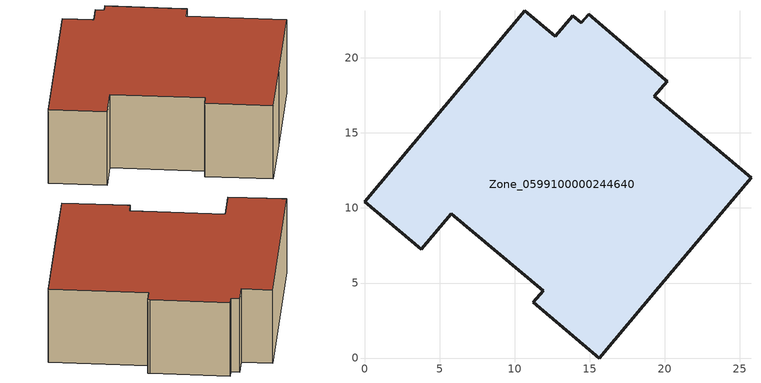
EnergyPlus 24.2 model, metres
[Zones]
Zone_0599100000244640
 floor ground (C_G): 20.02,18.55 20.17,18.44 19.31,17.43 25.74,12 19.61,4.71 15.64,0 11.24,3.7 11.89,4.47 5.77,9.62 3.77,7.25 0,10.42 10.68,23.12 12.69,21.42 13.87,22.81 14.43,22.34 14.92,22.91 z0
 wall outside (C_F): 0,10.42 3.77,7.25 5.77,9.62 11.89,4.47 11.24,3.7 15.64,0 19.61,4.71 25.74,12 19.31,17.43 20.17,18.44 20.02,18.55 14.92,22.91 14.43,22.34 13.87,22.81 12.69,21.42 10.68,23.12 0,10.42 z0:6.87
 roof outside (C_R): 20.17,18.44 20.02,18.55 14.92,22.91 14.43,22.34 13.87,22.81 12.69,21.42 10.68,23.12 0,10.42 3.77,7.25 5.77,9.62 11.89,4.47 11.24,3.7 15.64,0 19.61,4.71 25.74,12 19.31,17.43 z6.87
[BUILDING]
Pand.0599100000244640: North Axis=0; Terrain=City; Loads Convergence Tolerance Value=0.04; Temperature Convergence Tolerance Value=0.4; Solar Distribution=FullExterior; Maximum Number of Warmup Days=25; Minimum Number of Warmup Days=1
[Site:Location]
Rotterdam.The.Hague.AP_ZH_NLD Design_Conditions: Latitude=51.96; Longitude=4.45; Time Zone=1; Elevation=-4.5
[SITE:GROUNDTEMPERATURE:BUILDINGSURFACE]
18, 18, 18, 18, 18, 18, 18, 18, 18, 18, 18, 18
[MATERIAL] Thermal Absorptance=0.9; Solar Absorptance=0.7; Visible Absorptance=0.7
Name | Roughness | Thickness | Conductivity | Density | Specific Heat
G.D.1975-1991 | MediumSmooth | 0.15 | 0.288461 | 540 | 1210
F.D.1975-1991 | Rough | 0.3 | 0.230769 | 1920 | 840
R.D.1975-1991 | MediumRough | 0.2 | 0.153846 | 1500 | 1000
[CONSTRUCTION]
C_G: G.D.1975-1991
C_F: F.D.1975-1991
C_R: R.D.1975-1991
[ZONE]
Zone_0599100000244640: Type=1; Multiplier=1; Ceiling Height=Autocalculate; Volume=Autocalculate; Floor Area=autocalculate; Part of Total Floor Area=Yes
[ZONEINFILTRATION:DESIGNFLOWRATE]
Infil_Zone_0599100000244640: Zone or ZoneList or Space or SpaceList=Zone_0599100000244640; Schedule=AlwaysOn; Design Flow Rate Calculation Method=Flow/Area; Flow Rate per Floor Area=0.0042; Constant Term Coefficient=1; Temperature Term Coefficient=0; Velocity Term Coefficient=0; Velocity Squared Term Coefficient=0
[HVACTEMPLATE:ZONE:IDEALLOADSAIRSYSTEM]
Zone_0599100000244640: Maximum Heating Supply Air Temperature=50; Minimum Cooling Supply Air Temperature=13; Maximum Heating Supply Air Humidity Ratio=0.0156; Minimum Cooling Supply Air Humidity Ratio=0.0077; Heating Limit=NoLimit; Cooling Limit=NoLimit; Dehumidification Control Type=ConstantSensibleHeatRatio; Cooling Sensible Heat Ratio=0.7; Dehumidification Setpoint=60; Humidification Control Type=None; Humidification Setpoint=30; Outdoor Air Method=None; Outdoor Air Flow Rate per Person=0.00944; Outdoor Air Flow Rate per Zone Floor Area=0; Outdoor Air Flow Rate per Zone=0; Demand Controlled Ventilation Type=None; Outdoor Air Economizer Type=NoEconomizer; Heat Recovery Type=None; Sensible Heat Recovery Effectiveness=0.7; Latent Heat Recovery Effectiveness=0.65
[ZONECONTROL:THERMOSTAT]
ThermostatControl_Zone_0599100000244640: Zone or ZoneList=Zone_0599100000244640; Control Type Schedule=DualSetpointControlType; Control 1=Thermostat_Zone_0599100000244640; Temperature Difference Between Cutout And Setpoint=0
[THERMOSTATSETPOINT:DUALSETPOINT]
Thermostat_Zone_0599100000244640: Heating Setpoint Temperature Schedule=HeatingSetpoint_Zone_0599100000244640; Cooling Setpoint Temperature Schedule=CoolingSetpoint_Zone_0599100000244640
[SCHEDULE:COMPACT]
HeatingSetpoint_Zone_0599100000244640: Through: 12/31, For: AllDays, Until: 24:00, 21
CoolingSetpoint_Zone_0599100000244640: Through: 12/31, For: AllDays, Until: 24:00, 24
DualSetpointControlType: Through: 12/31, For: AllDays, Until: 24:00, 4
AlwaysOn: Through: 12/31, For: AllDays, Until: 24:00, 1
